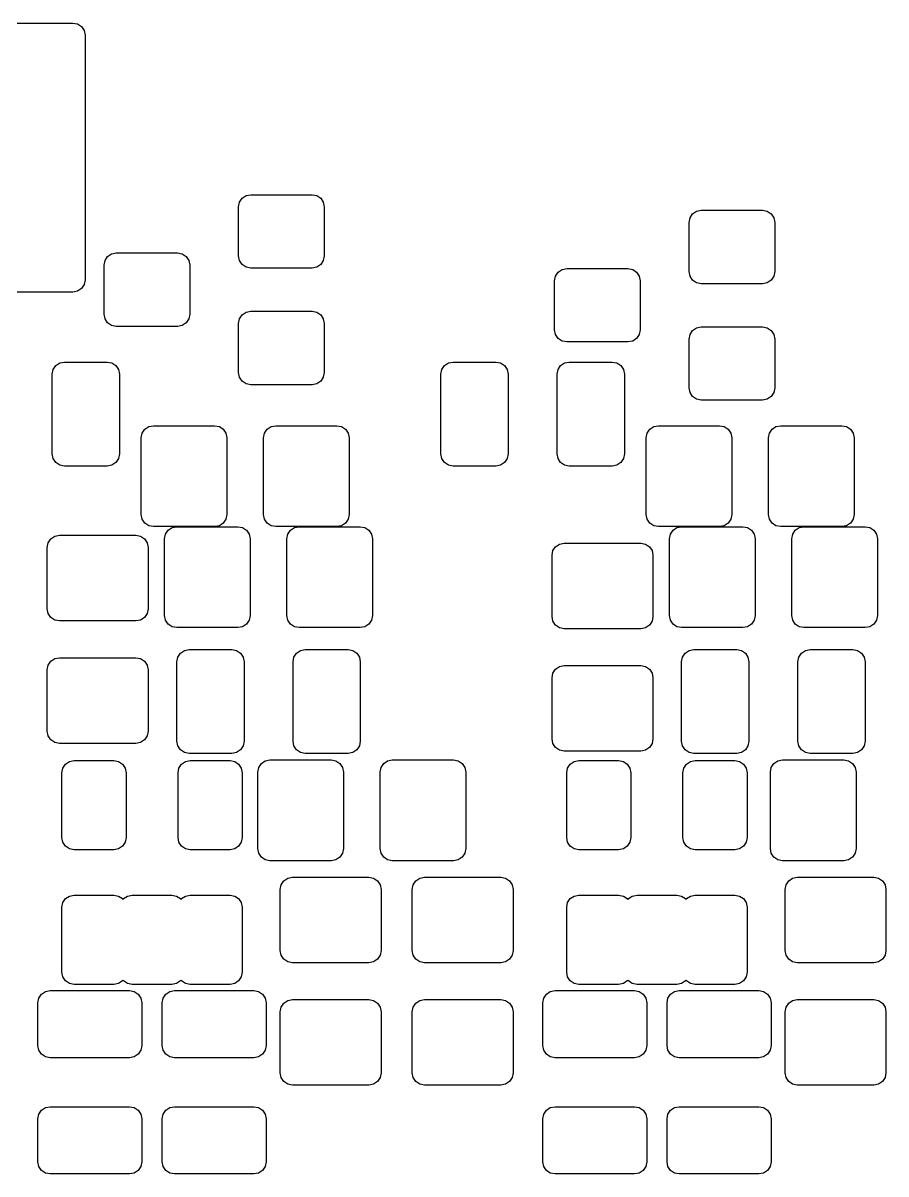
# Model space of a CAD drawing. Extents: x 1.66 to 4.75, y -2.75 to -1.25.
# Drawn here: x 3.527 to 4.082, y -2.684 to -1.943 of the extents above; entities that cross this region are included whole.
import ezdxf

# ---------------------------------------------------------------- set-up
doc = ezdxf.new("R2010")
doc.units = 0
doc.header["$MEASUREMENT"] = 0
doc.layers.add('BLACK', color=7, linetype='CONTINUOUS')

msp = doc.modelspace()

# ---------------------------------------------------------------- linework, layer by layer
at = {"layer": 'BLACK', "linetype": 'CONTINUOUS'}
for p, q in [((3.36102, -1.94339), (3.55787, -1.94339)), ((3.55787, -1.94339), (3.55898, -1.94339)), ((3.55898, -1.94339), (3.56199, -1.94399)), ((3.56199, -1.94399), (3.56454, -1.94569)), ((3.56454, -1.94569), (3.56625, -1.94825)), ((3.56625, -1.94825), (3.56685, -1.95126)), ((3.56685, -1.95126), (3.56685, -2.10874)), ((3.66573, -2.06175), (3.66633, -2.05874)), ((3.66633, -2.05874), (3.66803, -2.05618)), ((3.66803, -2.05618), (3.67059, -2.05448)), ((3.67059, -2.05448), (3.6736, -2.05388)), ((3.6736, -2.05388), (3.713, -2.05388)), ((3.713, -2.05388), (3.71601, -2.05448)), ((3.71601, -2.05448), (3.71857, -2.05618)), ((3.71857, -2.05618), (3.72027, -2.05874)), ((3.72027, -2.05874), (3.72087, -2.06175)), ((3.66573, -2.09325), (3.66573, -2.06175)), ((3.72087, -2.06175), (3.72087, -2.09325)), ((3.95633, -2.06874), (3.95803, -2.06618)), ((3.95803, -2.06618), (3.96059, -2.06448)), ((3.96059, -2.06448), (3.9636, -2.06388)), ((3.9636, -2.06388), (4.003, -2.06388)), ((4.003, -2.06388), (4.00601, -2.06448)), ((4.00601, -2.06448), (4.00857, -2.06618)), ((4.00857, -2.06618), (4.01027, -2.06874)), ((3.95573, -2.07175), (3.95633, -2.06874)), ((3.95573, -2.10325), (3.95573, -2.07175)), ((4.01027, -2.06874), (4.01087, -2.07175)), ((4.01087, -2.07175), (4.01087, -2.10325)), ((3.57973, -2.09624), (3.58143, -2.09368)), ((3.58143, -2.09368), (3.58399, -2.09198)), ((3.58399, -2.09198), (3.587, -2.09138)), ((3.587, -2.09138), (3.6264, -2.09138)), ((3.6264, -2.09138), (3.62941, -2.09198)), ((3.62941, -2.09198), (3.63197, -2.09368)), ((3.63197, -2.09368), (3.63367, -2.09624)), ((3.66633, -2.09626), (3.66573, -2.09325)), ((3.72087, -2.09325), (3.72027, -2.09626)), ((3.57913, -2.09925), (3.57973, -2.09624)), ((3.57913, -2.13075), (3.57913, -2.09925)), ((3.63367, -2.09624), (3.63427, -2.09925)), ((3.63427, -2.09925), (3.63427, -2.13075)), ((3.66803, -2.09882), (3.66633, -2.09626)), ((3.67059, -2.10052), (3.66803, -2.09882)), ((3.6736, -2.10112), (3.67059, -2.10052)), ((3.713, -2.10112), (3.6736, -2.10112)), ((3.71601, -2.10052), (3.713, -2.10112)), ((3.71857, -2.09882), (3.71601, -2.10052)), ((3.72027, -2.09626), (3.71857, -2.09882)), ((3.87143, -2.10368), (3.87399, -2.10198)), ((3.87399, -2.10198), (3.877, -2.10138)), ((3.877, -2.10138), (3.9164, -2.10138)), ((3.9164, -2.10138), (3.91941, -2.10198)), ((3.91941, -2.10198), (3.92197, -2.10368)), ((3.95633, -2.10626), (3.95573, -2.10325)), ((4.01087, -2.10325), (4.01027, -2.10626)), ((3.56685, -2.10874), (3.56625, -2.11175)), ((3.86913, -2.10925), (3.86973, -2.10624)), ((3.86913, -2.14075), (3.86913, -2.10925)), ((3.86973, -2.10624), (3.87143, -2.10368)), ((3.92197, -2.10368), (3.92367, -2.10624)), ((3.92367, -2.10624), (3.92427, -2.10925)), ((3.92427, -2.10925), (3.92427, -2.14075)), ((3.95803, -2.10882), (3.95633, -2.10626)), ((3.96059, -2.11052), (3.95803, -2.10882)), ((3.9636, -2.11112), (3.96059, -2.11052)), ((4.00601, -2.11052), (4.003, -2.11112)), ((4.00857, -2.10882), (4.00601, -2.11052)), ((4.01027, -2.10626), (4.00857, -2.10882)), ((3.55898, -2.11661), (3.36213, -2.11661)), ((3.56199, -2.11601), (3.55898, -2.11661)), ((3.56454, -2.11431), (3.56199, -2.11601)), ((3.56625, -2.11175), (3.56454, -2.11431)), ((4.003, -2.11112), (3.9636, -2.11112)), ((3.57973, -2.13376), (3.57913, -2.13075)), ((3.63427, -2.13075), (3.63367, -2.13376)), ((3.66633, -2.13374), (3.66803, -2.13118)), ((3.66803, -2.13118), (3.67059, -2.12948)), ((3.67059, -2.12948), (3.6736, -2.12888)), ((3.6736, -2.12888), (3.713, -2.12888)), ((3.713, -2.12888), (3.71601, -2.12948)), ((3.71601, -2.12948), (3.71857, -2.13118)), ((3.71857, -2.13118), (3.72027, -2.13374)), ((3.58143, -2.13632), (3.57973, -2.13376)), ((3.58399, -2.13802), (3.58143, -2.13632)), ((3.587, -2.13862), (3.58399, -2.13802)), ((3.6264, -2.13862), (3.587, -2.13862)), ((3.62941, -2.13802), (3.6264, -2.13862)), ((3.63197, -2.13632), (3.62941, -2.13802)), ((3.63367, -2.13376), (3.63197, -2.13632)), ((3.66573, -2.13675), (3.66633, -2.13374)), ((3.66573, -2.16825), (3.66573, -2.13675)), ((3.72027, -2.13374), (3.72087, -2.13675)), ((3.72087, -2.13675), (3.72087, -2.16825)), ((3.95803, -2.14118), (3.96059, -2.13948)), ((3.96059, -2.13948), (3.9636, -2.13888)), ((3.9636, -2.13888), (4.003, -2.13888)), ((4.003, -2.13888), (4.00601, -2.13948)), ((4.00601, -2.13948), (4.00857, -2.14118)), ((3.86973, -2.14376), (3.86913, -2.14075)), ((3.87143, -2.14632), (3.86973, -2.14376)), ((3.87399, -2.14802), (3.87143, -2.14632)), ((3.92197, -2.14632), (3.91941, -2.14802)), ((3.92367, -2.14376), (3.92197, -2.14632)), ((3.92427, -2.14075), (3.92367, -2.14376)), ((3.95573, -2.14675), (3.95633, -2.14374)), ((3.95573, -2.17825), (3.95573, -2.14675)), ((3.95633, -2.14374), (3.95803, -2.14118)), ((4.00857, -2.14118), (4.01027, -2.14374)), ((4.01027, -2.14374), (4.01087, -2.14675)), ((4.01087, -2.14675), (4.01087, -2.17825)), ((3.877, -2.14862), (3.87399, -2.14802)), ((3.9164, -2.14862), (3.877, -2.14862)), ((3.91941, -2.14802), (3.9164, -2.14862)), ((3.54805, -2.16384), (3.55061, -2.16213)), ((3.55061, -2.16213), (3.55362, -2.16154)), ((3.55362, -2.16154), (3.58118, -2.16154)), ((3.58118, -2.16154), (3.58419, -2.16213)), ((3.58419, -2.16213), (3.58675, -2.16384)), ((3.79825, -2.16384), (3.80081, -2.16213)), ((3.80081, -2.16213), (3.80382, -2.16154)), ((3.80382, -2.16154), (3.83138, -2.16154)), ((3.83138, -2.16154), (3.83439, -2.16213)), ((3.83439, -2.16213), (3.83695, -2.16384)), ((3.87305, -2.16384), (3.87561, -2.16213)), ((3.87561, -2.16213), (3.87862, -2.16154)), ((3.87862, -2.16154), (3.90618, -2.16154)), ((3.90618, -2.16154), (3.90919, -2.16213)), ((3.90919, -2.16213), (3.91175, -2.16384)), ((3.54575, -2.16941), (3.54635, -2.1664)), ((3.54575, -2.22059), (3.54575, -2.16941)), ((3.54635, -2.1664), (3.54805, -2.16384)), ((3.58675, -2.16384), (3.58846, -2.1664)), ((3.58846, -2.1664), (3.58906, -2.16941)), ((3.58906, -2.16941), (3.58906, -2.22059)), ((3.66633, -2.17126), (3.66573, -2.16825)), ((3.72087, -2.16825), (3.72027, -2.17126)), ((3.79594, -2.16941), (3.79654, -2.1664)), ((3.79594, -2.22059), (3.79594, -2.16941)), ((3.79654, -2.1664), (3.79825, -2.16384)), ((3.83695, -2.16384), (3.83865, -2.1664)), ((3.83865, -2.1664), (3.83925, -2.16941)), ((3.83925, -2.16941), (3.83925, -2.22059)), ((3.87075, -2.16941), (3.87135, -2.1664)), ((3.87075, -2.22059), (3.87075, -2.16941)), ((3.87135, -2.1664), (3.87305, -2.16384)), ((3.91175, -2.16384), (3.91346, -2.1664)), ((3.91346, -2.1664), (3.91406, -2.16941)), ((3.91406, -2.16941), (3.91406, -2.22059)), ((3.66803, -2.17382), (3.66633, -2.17126)), ((3.67059, -2.17552), (3.66803, -2.17382)), ((3.6736, -2.17612), (3.67059, -2.17552)), ((3.713, -2.17612), (3.6736, -2.17612)), ((3.71601, -2.17552), (3.713, -2.17612)), ((3.71857, -2.17382), (3.71601, -2.17552)), ((3.72027, -2.17126), (3.71857, -2.17382)), ((3.95633, -2.18126), (3.95573, -2.17825)), ((3.95803, -2.18382), (3.95633, -2.18126)), ((3.96059, -2.18552), (3.95803, -2.18382)), ((4.00857, -2.18382), (4.00601, -2.18552)), ((4.01027, -2.18126), (4.00857, -2.18382)), ((4.01087, -2.17825), (4.01027, -2.18126)), ((3.9636, -2.18612), (3.96059, -2.18552)), ((4.003, -2.18612), (3.9636, -2.18612)), ((4.00601, -2.18552), (4.003, -2.18612)), ((3.60367, -2.20738), (3.60538, -2.20483)), ((3.60538, -2.20483), (3.60793, -2.20312)), ((3.60793, -2.20312), (3.61094, -2.20252)), ((3.61094, -2.20252), (3.65031, -2.20252)), ((3.65031, -2.20252), (3.65333, -2.20312)), ((3.65333, -2.20312), (3.65588, -2.20483)), ((3.65588, -2.20483), (3.65759, -2.20738)), ((3.68241, -2.20738), (3.68412, -2.20483)), ((3.68412, -2.20483), (3.68667, -2.20312)), ((3.68667, -2.20312), (3.68969, -2.20252)), ((3.68969, -2.20252), (3.72906, -2.20252)), ((3.72906, -2.20252), (3.73207, -2.20312)), ((3.73207, -2.20312), (3.73462, -2.20483)), ((3.73462, -2.20483), (3.73633, -2.20738)), ((3.92867, -2.20738), (3.93038, -2.20483)), ((3.93038, -2.20483), (3.93293, -2.20312)), ((3.93293, -2.20312), (3.93594, -2.20252)), ((3.93594, -2.20252), (3.97531, -2.20252)), ((3.97531, -2.20252), (3.97833, -2.20312)), ((3.97833, -2.20312), (3.98088, -2.20483)), ((3.98088, -2.20483), (3.98259, -2.20738)), ((4.00741, -2.20738), (4.00912, -2.20483)), ((4.00912, -2.20483), (4.01167, -2.20312)), ((4.01167, -2.20312), (4.01469, -2.20252)), ((4.01469, -2.20252), (4.05406, -2.20252)), ((4.05406, -2.20252), (4.05707, -2.20312)), ((4.05707, -2.20312), (4.05962, -2.20483)), ((4.05962, -2.20483), (4.06133, -2.20738)), ((3.60307, -2.21039), (3.60367, -2.20738)), ((3.60307, -2.25961), (3.60307, -2.21039)), ((3.65759, -2.20738), (3.65819, -2.21039)), ((3.65819, -2.21039), (3.65819, -2.25961)), ((3.68181, -2.21039), (3.68241, -2.20738)), ((3.68181, -2.25961), (3.68181, -2.21039)), ((3.73633, -2.20738), (3.73693, -2.21039)), ((3.73693, -2.21039), (3.73693, -2.25961)), ((3.92807, -2.21039), (3.92867, -2.20738)), ((3.92807, -2.25961), (3.92807, -2.21039)), ((3.98259, -2.20738), (3.98319, -2.21039)), ((3.98319, -2.21039), (3.98319, -2.25961)), ((4.00681, -2.21039), (4.00741, -2.20738)), ((4.00681, -2.25961), (4.00681, -2.21039)), ((4.06133, -2.20738), (4.06193, -2.21039)), ((4.06193, -2.21039), (4.06193, -2.25961)), ((3.54635, -2.2236), (3.54575, -2.22059)), ((3.58906, -2.22059), (3.58846, -2.2236)), ((3.79654, -2.2236), (3.79594, -2.22059)), ((3.83925, -2.22059), (3.83865, -2.2236)), ((3.87135, -2.2236), (3.87075, -2.22059)), ((3.91406, -2.22059), (3.91346, -2.2236)), ((3.54805, -2.22616), (3.54635, -2.2236)), ((3.55061, -2.22787), (3.54805, -2.22616)), ((3.55362, -2.22846), (3.55061, -2.22787)), ((3.58118, -2.22846), (3.55362, -2.22846)), ((3.58419, -2.22787), (3.58118, -2.22846)), ((3.58675, -2.22616), (3.58419, -2.22787)), ((3.58846, -2.2236), (3.58675, -2.22616)), ((3.79825, -2.22616), (3.79654, -2.2236)), ((3.80081, -2.22787), (3.79825, -2.22616)), ((3.80382, -2.22846), (3.80081, -2.22787)), ((3.83138, -2.22846), (3.80382, -2.22846)), ((3.83439, -2.22787), (3.83138, -2.22846)), ((3.83695, -2.22616), (3.83439, -2.22787)), ((3.83865, -2.2236), (3.83695, -2.22616)), ((3.87305, -2.22616), (3.87135, -2.2236)), ((3.87561, -2.22787), (3.87305, -2.22616)), ((3.87862, -2.22846), (3.87561, -2.22787)), ((3.90618, -2.22846), (3.87862, -2.22846)), ((3.90919, -2.22787), (3.90618, -2.22846)), ((3.91175, -2.22616), (3.90919, -2.22787)), ((3.91346, -2.2236), (3.91175, -2.22616)), ((3.60367, -2.26262), (3.60307, -2.25961)), ((3.60538, -2.26517), (3.60367, -2.26262)), ((3.60793, -2.26688), (3.60538, -2.26517)), ((3.65588, -2.26517), (3.65333, -2.26688)), ((3.65759, -2.26262), (3.65588, -2.26517)), ((3.65819, -2.25961), (3.65759, -2.26262)), ((3.68241, -2.26262), (3.68181, -2.25961)), ((3.68412, -2.26517), (3.68241, -2.26262)), ((3.68667, -2.26688), (3.68412, -2.26517)), ((3.73462, -2.26517), (3.73207, -2.26688)), ((3.73633, -2.26262), (3.73462, -2.26517)), ((3.73693, -2.25961), (3.73633, -2.26262)), ((3.92867, -2.26262), (3.92807, -2.25961)), ((3.93038, -2.26517), (3.92867, -2.26262)), ((3.93293, -2.26688), (3.93038, -2.26517)), ((3.98088, -2.26517), (3.97833, -2.26688)), ((3.98259, -2.26262), (3.98088, -2.26517)), ((3.98319, -2.25961), (3.98259, -2.26262)), ((4.00741, -2.26262), (4.00681, -2.25961)), ((4.00912, -2.26517), (4.00741, -2.26262)), ((4.01167, -2.26688), (4.00912, -2.26517)), ((4.05962, -2.26517), (4.05707, -2.26688)), ((4.06133, -2.26262), (4.05962, -2.26517)), ((4.06193, -2.25961), (4.06133, -2.26262)), ((3.54483, -2.27538), (3.54738, -2.27367)), ((3.54738, -2.27367), (3.55039, -2.27307)), ((3.55039, -2.27307), (3.59961, -2.27307)), ((3.59961, -2.27307), (3.60262, -2.27367)), ((3.60262, -2.27367), (3.60517, -2.27538)), ((3.61094, -2.26748), (3.60793, -2.26688)), ((3.65031, -2.26748), (3.61094, -2.26748)), ((3.61807, -2.27539), (3.61867, -2.27238)), ((3.61867, -2.27238), (3.62038, -2.26983)), ((3.62038, -2.26983), (3.62293, -2.26812)), ((3.62293, -2.26812), (3.62594, -2.26752)), ((3.62594, -2.26752), (3.66531, -2.26752)), ((3.65333, -2.26688), (3.65031, -2.26748)), ((3.66531, -2.26752), (3.66833, -2.26812)), ((3.66833, -2.26812), (3.67088, -2.26983)), ((3.67088, -2.26983), (3.67259, -2.27238)), ((3.67259, -2.27238), (3.67319, -2.27539)), ((3.68969, -2.26748), (3.68667, -2.26688)), ((3.72906, -2.26748), (3.68969, -2.26748)), ((3.69681, -2.27539), (3.69741, -2.27238)), ((3.69741, -2.27238), (3.69912, -2.26983)), ((3.69912, -2.26983), (3.70167, -2.26812)), ((3.70167, -2.26812), (3.70469, -2.26752)), ((3.70469, -2.26752), (3.74406, -2.26752)), ((3.73207, -2.26688), (3.72906, -2.26748)), ((3.74406, -2.26752), (3.74707, -2.26812)), ((3.74707, -2.26812), (3.74962, -2.26983)), ((3.74962, -2.26983), (3.75133, -2.27238)), ((3.75133, -2.27238), (3.75193, -2.27539)), ((3.93594, -2.26748), (3.93293, -2.26688)), ((3.97531, -2.26748), (3.93594, -2.26748)), ((3.94307, -2.27539), (3.94367, -2.27238)), ((3.94367, -2.27238), (3.94538, -2.26983)), ((3.94538, -2.26983), (3.94793, -2.26812)), ((3.94793, -2.26812), (3.95094, -2.26752)), ((3.95094, -2.26752), (3.99031, -2.26752)), ((3.97833, -2.26688), (3.97531, -2.26748)), ((3.99031, -2.26752), (3.99333, -2.26812)), ((3.99333, -2.26812), (3.99588, -2.26983)), ((3.99588, -2.26983), (3.99759, -2.27238)), ((3.99759, -2.27238), (3.99819, -2.27539)), ((4.01469, -2.26748), (4.01167, -2.26688)), ((4.05406, -2.26748), (4.01469, -2.26748)), ((4.02181, -2.27539), (4.02241, -2.27238)), ((4.02241, -2.27238), (4.02412, -2.26983)), ((4.02412, -2.26983), (4.02667, -2.26812)), ((4.02667, -2.26812), (4.02969, -2.26752)), ((4.02969, -2.26752), (4.06906, -2.26752)), ((4.05707, -2.26688), (4.05406, -2.26748)), ((4.06906, -2.26752), (4.07207, -2.26812)), ((4.07207, -2.26812), (4.07462, -2.26983)), ((4.07462, -2.26983), (4.07633, -2.27238)), ((4.07633, -2.27238), (4.07693, -2.27539)), ((3.54252, -2.28094), (3.54312, -2.27793)), ((3.54252, -2.32031), (3.54252, -2.28094)), ((3.54312, -2.27793), (3.54483, -2.27538)), ((3.60517, -2.27538), (3.60688, -2.27793)), ((3.60688, -2.27793), (3.60748, -2.28094)), ((3.60748, -2.28094), (3.60748, -2.32031)), ((3.61807, -2.32461), (3.61807, -2.27539)), ((3.67319, -2.27539), (3.67319, -2.32461)), ((3.69681, -2.32461), (3.69681, -2.27539)), ((3.75193, -2.27539), (3.75193, -2.32461)), ((3.86812, -2.28293), (3.86983, -2.28038)), ((3.86983, -2.28038), (3.87238, -2.27867)), ((3.87238, -2.27867), (3.87539, -2.27807)), ((3.87539, -2.27807), (3.92461, -2.27807)), ((3.92461, -2.27807), (3.92762, -2.27867)), ((3.92762, -2.27867), (3.93017, -2.28038)), ((3.93017, -2.28038), (3.93188, -2.28293)), ((3.94307, -2.32461), (3.94307, -2.27539)), ((3.99819, -2.27539), (3.99819, -2.32461)), ((4.02181, -2.32461), (4.02181, -2.27539)), ((4.07693, -2.27539), (4.07693, -2.32461)), ((3.86752, -2.28594), (3.86812, -2.28293)), ((3.86752, -2.32531), (3.86752, -2.28594)), ((3.93188, -2.28293), (3.93248, -2.28594)), ((3.93248, -2.28594), (3.93248, -2.32531)), ((3.54312, -2.32333), (3.54252, -2.32031)), ((3.54483, -2.32588), (3.54312, -2.32333)), ((3.60688, -2.32333), (3.60517, -2.32588)), ((3.60748, -2.32031), (3.60688, -2.32333)), ((3.61867, -2.32762), (3.61807, -2.32461)), ((3.67319, -2.32461), (3.67259, -2.32762)), ((3.69741, -2.32762), (3.69681, -2.32461)), ((3.75193, -2.32461), (3.75133, -2.32762)), ((3.86812, -2.32833), (3.86752, -2.32531)), ((3.93248, -2.32531), (3.93188, -2.32833)), ((3.94367, -2.32762), (3.94307, -2.32461)), ((3.99819, -2.32461), (3.99759, -2.32762)), ((4.02241, -2.32762), (4.02181, -2.32461)), ((4.07693, -2.32461), (4.07633, -2.32762)), ((3.54738, -2.32759), (3.54483, -2.32588)), ((3.55039, -2.32819), (3.54738, -2.32759)), ((3.59961, -2.32819), (3.55039, -2.32819)), ((3.60262, -2.32759), (3.59961, -2.32819)), ((3.60517, -2.32588), (3.60262, -2.32759)), ((3.62038, -2.33017), (3.61867, -2.32762)), ((3.62293, -2.33188), (3.62038, -2.33017)), ((3.62594, -2.33248), (3.62293, -2.33188)), ((3.66531, -2.33248), (3.62594, -2.33248)), ((3.66833, -2.33188), (3.66531, -2.33248)), ((3.67088, -2.33017), (3.66833, -2.33188)), ((3.67259, -2.32762), (3.67088, -2.33017)), ((3.69912, -2.33017), (3.69741, -2.32762)), ((3.70167, -2.33188), (3.69912, -2.33017)), ((3.70469, -2.33248), (3.70167, -2.33188)), ((3.74406, -2.33248), (3.70469, -2.33248)), ((3.74707, -2.33188), (3.74406, -2.33248)), ((3.74962, -2.33017), (3.74707, -2.33188)), ((3.75133, -2.32762), (3.74962, -2.33017)), ((3.86983, -2.33088), (3.86812, -2.32833)), ((3.87238, -2.33259), (3.86983, -2.33088)), ((3.87539, -2.33319), (3.87238, -2.33259)), ((3.92762, -2.33259), (3.92461, -2.33319)), ((3.93017, -2.33088), (3.92762, -2.33259)), ((3.93188, -2.32833), (3.93017, -2.33088)), ((3.94538, -2.33017), (3.94367, -2.32762)), ((3.94793, -2.33188), (3.94538, -2.33017)), ((3.95094, -2.33248), (3.94793, -2.33188)), ((3.99031, -2.33248), (3.95094, -2.33248)), ((3.99333, -2.33188), (3.99031, -2.33248)), ((3.99588, -2.33017), (3.99333, -2.33188)), ((3.99759, -2.32762), (3.99588, -2.33017)), ((4.02412, -2.33017), (4.02241, -2.32762)), ((4.02667, -2.33188), (4.02412, -2.33017)), ((4.02969, -2.33248), (4.02667, -2.33188)), ((4.06906, -2.33248), (4.02969, -2.33248)), ((4.07207, -2.33188), (4.06906, -2.33248)), ((4.07462, -2.33017), (4.07207, -2.33188)), ((4.07633, -2.32762), (4.07462, -2.33017)), ((3.92461, -2.33319), (3.87539, -2.33319)), ((3.62825, -2.34884), (3.63081, -2.34713)), ((3.63081, -2.34713), (3.63382, -2.34654)), ((3.63382, -2.34654), (3.66138, -2.34654)), ((3.66138, -2.34654), (3.66439, -2.34713)), ((3.66439, -2.34713), (3.66695, -2.34884)), ((3.70305, -2.34884), (3.70561, -2.34713)), ((3.70561, -2.34713), (3.70862, -2.34654)), ((3.70862, -2.34654), (3.73618, -2.34654)), ((3.73618, -2.34654), (3.73919, -2.34713)), ((3.73919, -2.34713), (3.74175, -2.34884)), ((3.95325, -2.34884), (3.95581, -2.34713)), ((3.95581, -2.34713), (3.95882, -2.34654)), ((3.95882, -2.34654), (3.98638, -2.34654)), ((3.98638, -2.34654), (3.98939, -2.34713)), ((3.98939, -2.34713), (3.99195, -2.34884)), ((4.02805, -2.34884), (4.03061, -2.34713)), ((4.03061, -2.34713), (4.03362, -2.34654)), ((4.03362, -2.34654), (4.06118, -2.34654)), ((4.06118, -2.34654), (4.06419, -2.34713)), ((4.06419, -2.34713), (4.06675, -2.34884)), ((3.54312, -2.35667), (3.54483, -2.35412)), ((3.54483, -2.35412), (3.54738, -2.35241)), ((3.54738, -2.35241), (3.55039, -2.35181)), ((3.55039, -2.35181), (3.59961, -2.35181)), ((3.59961, -2.35181), (3.60262, -2.35241)), ((3.60262, -2.35241), (3.60517, -2.35412)), ((3.60517, -2.35412), (3.60688, -2.35667)), ((3.62594, -2.35441), (3.62654, -2.3514)), ((3.62594, -2.40559), (3.62594, -2.35441)), ((3.62654, -2.3514), (3.62825, -2.34884)), ((3.66695, -2.34884), (3.66865, -2.3514)), ((3.66865, -2.3514), (3.66925, -2.35441)), ((3.66925, -2.35441), (3.66925, -2.40559)), ((3.70075, -2.35441), (3.70135, -2.3514)), ((3.70075, -2.40559), (3.70075, -2.35441)), ((3.70135, -2.3514), (3.70305, -2.34884)), ((3.74175, -2.34884), (3.74346, -2.3514)), ((3.74346, -2.3514), (3.74406, -2.35441)), ((3.74406, -2.35441), (3.74406, -2.40559)), ((3.95094, -2.35441), (3.95154, -2.3514)), ((3.95094, -2.40559), (3.95094, -2.35441)), ((3.95154, -2.3514), (3.95325, -2.34884)), ((3.99195, -2.34884), (3.99365, -2.3514)), ((3.99365, -2.3514), (3.99425, -2.35441)), ((3.99425, -2.35441), (3.99425, -2.40559)), ((4.02575, -2.35441), (4.02635, -2.3514)), ((4.02575, -2.40559), (4.02575, -2.35441)), ((4.02635, -2.3514), (4.02805, -2.34884)), ((4.06675, -2.34884), (4.06846, -2.3514)), ((4.06846, -2.3514), (4.06906, -2.35441)), ((4.06906, -2.35441), (4.06906, -2.40559)), ((3.54252, -2.35969), (3.54312, -2.35667)), ((3.54252, -2.39906), (3.54252, -2.35969)), ((3.60688, -2.35667), (3.60748, -2.35969)), ((3.60748, -2.35969), (3.60748, -2.39906)), ((3.86752, -2.36469), (3.86812, -2.36167)), ((3.86812, -2.36167), (3.86983, -2.35912)), ((3.86983, -2.35912), (3.87238, -2.35741)), ((3.87238, -2.35741), (3.87539, -2.35681)), ((3.87539, -2.35681), (3.92461, -2.35681)), ((3.92461, -2.35681), (3.92762, -2.35741)), ((3.92762, -2.35741), (3.93017, -2.35912)), ((3.93017, -2.35912), (3.93188, -2.36167)), ((3.93188, -2.36167), (3.93248, -2.36469)), ((3.86752, -2.40406), (3.86752, -2.36469)), ((3.93248, -2.36469), (3.93248, -2.40406)), ((3.54312, -2.40207), (3.54252, -2.39906)), ((3.60748, -2.39906), (3.60688, -2.40207)), ((3.54483, -2.40462), (3.54312, -2.40207)), ((3.54738, -2.40633), (3.54483, -2.40462)), ((3.55039, -2.40693), (3.54738, -2.40633)), ((3.59961, -2.40693), (3.55039, -2.40693)), ((3.60262, -2.40633), (3.59961, -2.40693)), ((3.60517, -2.40462), (3.60262, -2.40633)), ((3.60688, -2.40207), (3.60517, -2.40462)), ((3.62654, -2.4086), (3.62594, -2.40559)), ((3.66925, -2.40559), (3.66865, -2.4086)), ((3.70135, -2.4086), (3.70075, -2.40559)), ((3.74406, -2.40559), (3.74346, -2.4086)), ((3.86812, -2.40707), (3.86752, -2.40406)), ((3.86983, -2.40962), (3.86812, -2.40707)), ((3.93188, -2.40707), (3.93017, -2.40962)), ((3.93248, -2.40406), (3.93188, -2.40707)), ((3.95154, -2.4086), (3.95094, -2.40559)), ((3.99425, -2.40559), (3.99365, -2.4086)), ((4.02635, -2.4086), (4.02575, -2.40559)), ((4.06906, -2.40559), (4.06846, -2.4086)), ((3.62825, -2.41116), (3.62654, -2.4086)), ((3.63081, -2.41287), (3.62825, -2.41116)), ((3.63382, -2.41346), (3.63081, -2.41287)), ((3.66138, -2.41346), (3.63382, -2.41346)), ((3.66439, -2.41287), (3.66138, -2.41346)), ((3.66695, -2.41116), (3.66439, -2.41287)), ((3.66865, -2.4086), (3.66695, -2.41116)), ((3.70305, -2.41116), (3.70135, -2.4086)), ((3.70561, -2.41287), (3.70305, -2.41116)), ((3.70862, -2.41346), (3.70561, -2.41287)), ((3.73618, -2.41346), (3.70862, -2.41346)), ((3.73919, -2.41287), (3.73618, -2.41346)), ((3.74175, -2.41116), (3.73919, -2.41287)), ((3.74346, -2.4086), (3.74175, -2.41116)), ((3.87238, -2.41133), (3.86983, -2.40962)), ((3.87539, -2.41193), (3.87238, -2.41133)), ((3.92461, -2.41193), (3.87539, -2.41193)), ((3.92762, -2.41133), (3.92461, -2.41193)), ((3.93017, -2.40962), (3.92762, -2.41133)), ((3.95325, -2.41116), (3.95154, -2.4086)), ((3.95581, -2.41287), (3.95325, -2.41116)), ((3.95882, -2.41346), (3.95581, -2.41287)), ((3.98638, -2.41346), (3.95882, -2.41346)), ((3.98939, -2.41287), (3.98638, -2.41346)), ((3.99195, -2.41116), (3.98939, -2.41287)), ((3.99365, -2.4086), (3.99195, -2.41116)), ((4.02805, -2.41116), (4.02635, -2.4086)), ((4.03061, -2.41287), (4.02805, -2.41116)), ((4.03362, -2.41346), (4.03061, -2.41287)), ((4.06118, -2.41346), (4.03362, -2.41346)), ((4.06419, -2.41287), (4.06118, -2.41346)), ((4.06675, -2.41116), (4.06419, -2.41287)), ((4.06846, -2.4086), (4.06675, -2.41116)), ((3.55253, -2.42281), (3.55424, -2.42026)), ((3.55424, -2.42026), (3.55679, -2.41855)), ((3.55679, -2.41855), (3.5598, -2.41795)), ((3.5598, -2.41795), (3.58539, -2.41795)), ((3.58539, -2.41795), (3.58841, -2.41855)), ((3.58841, -2.41855), (3.59096, -2.42026)), ((3.59096, -2.42026), (3.59267, -2.42281)), ((3.62733, -2.42281), (3.62904, -2.42026)), ((3.62904, -2.42026), (3.63159, -2.41855)), ((3.63159, -2.41855), (3.63461, -2.41795)), ((3.63461, -2.41795), (3.6602, -2.41795)), ((3.6602, -2.41795), (3.66321, -2.41855)), ((3.66321, -2.41855), (3.66576, -2.42026)), ((3.66576, -2.42026), (3.66747, -2.42281)), ((3.67867, -2.42238), (3.68038, -2.41983)), ((3.68038, -2.41983), (3.68293, -2.41812)), ((3.68293, -2.41812), (3.68594, -2.41752)), ((3.68594, -2.41752), (3.72531, -2.41752)), ((3.72531, -2.41752), (3.72833, -2.41812)), ((3.72833, -2.41812), (3.73088, -2.41983)), ((3.73088, -2.41983), (3.73259, -2.42238)), ((3.75741, -2.42238), (3.75912, -2.41983)), ((3.75912, -2.41983), (3.76167, -2.41812)), ((3.76167, -2.41812), (3.76469, -2.41752)), ((3.76469, -2.41752), (3.80406, -2.41752)), ((3.80406, -2.41752), (3.80707, -2.41812)), ((3.80707, -2.41812), (3.80962, -2.41983)), ((3.80962, -2.41983), (3.81133, -2.42238)), ((3.87753, -2.42281), (3.87924, -2.42026)), ((3.87924, -2.42026), (3.88179, -2.41855)), ((3.88179, -2.41855), (3.8848, -2.41795)), ((3.8848, -2.41795), (3.91039, -2.41795)), ((3.91039, -2.41795), (3.91341, -2.41855)), ((3.91341, -2.41855), (3.91596, -2.42026)), ((3.91596, -2.42026), (3.91767, -2.42281)), ((3.95233, -2.42281), (3.95404, -2.42026)), ((3.95404, -2.42026), (3.95659, -2.41855)), ((3.95659, -2.41855), (3.95961, -2.41795)), ((3.95961, -2.41795), (3.9852, -2.41795)), ((3.9852, -2.41795), (3.98821, -2.41855)), ((3.98821, -2.41855), (3.99076, -2.42026)), ((3.99076, -2.42026), (3.99247, -2.42281)), ((4.00867, -2.42238), (4.01038, -2.41983)), ((4.01038, -2.41983), (4.01293, -2.41812)), ((4.01293, -2.41812), (4.01594, -2.41752)), ((4.01594, -2.41752), (4.05531, -2.41752)), ((4.05531, -2.41752), (4.05833, -2.41812)), ((4.05833, -2.41812), (4.06088, -2.41983)), ((4.06088, -2.41983), (4.06259, -2.42238)), ((3.55193, -2.42583), (3.55253, -2.42281)), ((3.55193, -2.46756), (3.55193, -2.42583)), ((3.59267, -2.42281), (3.59327, -2.42583)), ((3.59327, -2.42583), (3.59327, -2.46756)), ((3.62673, -2.42583), (3.62733, -2.42281)), ((3.62673, -2.46756), (3.62673, -2.42583)), ((3.66747, -2.42281), (3.66807, -2.42583)), ((3.66807, -2.42583), (3.66807, -2.46756)), ((3.67807, -2.42539), (3.67867, -2.42238)), ((3.67807, -2.47461), (3.67807, -2.42539)), ((3.73259, -2.42238), (3.73319, -2.42539)), ((3.73319, -2.42539), (3.73319, -2.47461)), ((3.75681, -2.42539), (3.75741, -2.42238)), ((3.75681, -2.47461), (3.75681, -2.42539)), ((3.81133, -2.42238), (3.81193, -2.42539)), ((3.81193, -2.42539), (3.81193, -2.47461)), ((3.87693, -2.42583), (3.87753, -2.42281)), ((3.87693, -2.46756), (3.87693, -2.42583)), ((3.91767, -2.42281), (3.91827, -2.42583)), ((3.91827, -2.42583), (3.91827, -2.46756)), ((3.95173, -2.42583), (3.95233, -2.42281)), ((3.95173, -2.46756), (3.95173, -2.42583)), ((3.99247, -2.42281), (3.99307, -2.42583)), ((3.99307, -2.42583), (3.99307, -2.46756)), ((4.00807, -2.42539), (4.00867, -2.42238)), ((4.00807, -2.47461), (4.00807, -2.42539)), ((4.06259, -2.42238), (4.06319, -2.42539)), ((4.06319, -2.42539), (4.06319, -2.47461)), ((3.55253, -2.47057), (3.55193, -2.46756)), ((3.55424, -2.47313), (3.55253, -2.47057)), ((3.55679, -2.47483), (3.55424, -2.47313)), ((3.59096, -2.47313), (3.58841, -2.47483)), ((3.59267, -2.47057), (3.59096, -2.47313)), ((3.59327, -2.46756), (3.59267, -2.47057)), ((3.62733, -2.47057), (3.62673, -2.46756)), ((3.62904, -2.47313), (3.62733, -2.47057)), ((3.63159, -2.47483), (3.62904, -2.47313)), ((3.66576, -2.47313), (3.66321, -2.47483)), ((3.66747, -2.47057), (3.66576, -2.47313)), ((3.66807, -2.46756), (3.66747, -2.47057)), ((3.87753, -2.47057), (3.87693, -2.46756)), ((3.87924, -2.47313), (3.87753, -2.47057)), ((3.88179, -2.47483), (3.87924, -2.47313)), ((3.91596, -2.47313), (3.91341, -2.47483)), ((3.91767, -2.47057), (3.91596, -2.47313)), ((3.91827, -2.46756), (3.91767, -2.47057)), ((3.95233, -2.47057), (3.95173, -2.46756)), ((3.95404, -2.47313), (3.95233, -2.47057)), ((3.95659, -2.47483), (3.95404, -2.47313)), ((3.99076, -2.47313), (3.98821, -2.47483)), ((3.99247, -2.47057), (3.99076, -2.47313)), ((3.99307, -2.46756), (3.99247, -2.47057)), ((3.5598, -2.47543), (3.55679, -2.47483)), ((3.58539, -2.47543), (3.5598, -2.47543)), ((3.58841, -2.47483), (3.58539, -2.47543)), ((3.63461, -2.47543), (3.63159, -2.47483)), ((3.6602, -2.47543), (3.63461, -2.47543)), ((3.66321, -2.47483), (3.6602, -2.47543)), ((3.67867, -2.47762), (3.67807, -2.47461)), ((3.68038, -2.48017), (3.67867, -2.47762)), ((3.68293, -2.48188), (3.68038, -2.48017)), ((3.73088, -2.48017), (3.72833, -2.48188)), ((3.73259, -2.47762), (3.73088, -2.48017)), ((3.73319, -2.47461), (3.73259, -2.47762)), ((3.75741, -2.47762), (3.75681, -2.47461)), ((3.75912, -2.48017), (3.75741, -2.47762)), ((3.76167, -2.48188), (3.75912, -2.48017)), ((3.80962, -2.48017), (3.80707, -2.48188)), ((3.81133, -2.47762), (3.80962, -2.48017)), ((3.81193, -2.47461), (3.81133, -2.47762)), ((3.8848, -2.47543), (3.88179, -2.47483)), ((3.91039, -2.47543), (3.8848, -2.47543)), ((3.91341, -2.47483), (3.91039, -2.47543)), ((3.95961, -2.47543), (3.95659, -2.47483)), ((3.9852, -2.47543), (3.95961, -2.47543)), ((3.98821, -2.47483), (3.9852, -2.47543)), ((4.00867, -2.47762), (4.00807, -2.47461)), ((4.01038, -2.48017), (4.00867, -2.47762)), ((4.01293, -2.48188), (4.01038, -2.48017)), ((4.06088, -2.48017), (4.05833, -2.48188)), ((4.06259, -2.47762), (4.06088, -2.48017)), ((4.06319, -2.47461), (4.06259, -2.47762)), ((3.68594, -2.48248), (3.68293, -2.48188)), ((3.72531, -2.48248), (3.68594, -2.48248)), ((3.72833, -2.48188), (3.72531, -2.48248)), ((3.76469, -2.48248), (3.76167, -2.48188)), ((3.80406, -2.48248), (3.76469, -2.48248)), ((3.80707, -2.48188), (3.80406, -2.48248)), ((4.01594, -2.48248), (4.01293, -2.48188)), ((4.05531, -2.48248), (4.01594, -2.48248)), ((4.05833, -2.48188), (4.05531, -2.48248)), ((3.69312, -2.49793), (3.69483, -2.49538)), ((3.69483, -2.49538), (3.69738, -2.49367)), ((3.69738, -2.49367), (3.70039, -2.49307)), ((3.70039, -2.49307), (3.74961, -2.49307)), ((3.74961, -2.49307), (3.75262, -2.49367)), ((3.75262, -2.49367), (3.75517, -2.49538)), ((3.75517, -2.49538), (3.75688, -2.49793)), ((3.77812, -2.49793), (3.77983, -2.49538)), ((3.77983, -2.49538), (3.78238, -2.49367)), ((3.78238, -2.49367), (3.78539, -2.49307)), ((3.78539, -2.49307), (3.83461, -2.49307)), ((3.83461, -2.49307), (3.83762, -2.49367)), ((3.83762, -2.49367), (3.84017, -2.49538)), ((3.84017, -2.49538), (3.84188, -2.49793)), ((4.01812, -2.49793), (4.01983, -2.49538)), ((4.01983, -2.49538), (4.02238, -2.49367)), ((4.02238, -2.49367), (4.02539, -2.49307)), ((4.02539, -2.49307), (4.07461, -2.49307)), ((4.07461, -2.49307), (4.07762, -2.49367)), ((4.07762, -2.49367), (4.08017, -2.49538)), ((4.08017, -2.49538), (4.08188, -2.49793)), ((3.69252, -2.50094), (3.69312, -2.49793)), ((3.69252, -2.54031), (3.69252, -2.50094)), ((3.75688, -2.49793), (3.75748, -2.50094)), ((3.75748, -2.50094), (3.75748, -2.54031)), ((3.77752, -2.50094), (3.77812, -2.49793)), ((3.77752, -2.54031), (3.77752, -2.50094)), ((3.84188, -2.49793), (3.84248, -2.50094)), ((3.84248, -2.50094), (3.84248, -2.54031)), ((4.01752, -2.50094), (4.01812, -2.49793)), ((4.01752, -2.54031), (4.01752, -2.50094)), ((4.08188, -2.49793), (4.08248, -2.50094)), ((4.08248, -2.50094), (4.08248, -2.54031)), ((3.55193, -2.51244), (3.55253, -2.50943)), ((3.55253, -2.50943), (3.55424, -2.50687)), ((3.55424, -2.50687), (3.55679, -2.50517)), ((3.55679, -2.50517), (3.5598, -2.50457)), ((3.5598, -2.50457), (3.58539, -2.50457)), ((3.58539, -2.50457), (3.58841, -2.50517)), ((3.58841, -2.50517), (3.59096, -2.50687)), ((3.59096, -2.50687), (3.5913, -2.50738)), ((3.5913, -2.50738), (3.59164, -2.50687)), ((3.59164, -2.50687), (3.59419, -2.50517)), ((3.59419, -2.50517), (3.5972, -2.50457)), ((3.5972, -2.50457), (3.6228, -2.50457)), ((3.6228, -2.50457), (3.62581, -2.50517)), ((3.62581, -2.50517), (3.62836, -2.50687)), ((3.62836, -2.50687), (3.6287, -2.50738)), ((3.6287, -2.50738), (3.62904, -2.50687)), ((3.62904, -2.50687), (3.63159, -2.50517)), ((3.63159, -2.50517), (3.63461, -2.50457)), ((3.63461, -2.50457), (3.6602, -2.50457)), ((3.6602, -2.50457), (3.66321, -2.50517)), ((3.66321, -2.50517), (3.66576, -2.50687)), ((3.66576, -2.50687), (3.66747, -2.50943)), ((3.66747, -2.50943), (3.66807, -2.51244)), ((3.87693, -2.51244), (3.87753, -2.50943)), ((3.87753, -2.50943), (3.87924, -2.50687)), ((3.87924, -2.50687), (3.88179, -2.50517)), ((3.88179, -2.50517), (3.8848, -2.50457)), ((3.8848, -2.50457), (3.91039, -2.50457)), ((3.91039, -2.50457), (3.91341, -2.50517)), ((3.91341, -2.50517), (3.91596, -2.50687)), ((3.91596, -2.50687), (3.9163, -2.50738)), ((3.9163, -2.50738), (3.91664, -2.50687)), ((3.91664, -2.50687), (3.91919, -2.50517)), ((3.91919, -2.50517), (3.9222, -2.50457)), ((3.9222, -2.50457), (3.9478, -2.50457)), ((3.9478, -2.50457), (3.95081, -2.50517)), ((3.95081, -2.50517), (3.95336, -2.50687)), ((3.95336, -2.50687), (3.9537, -2.50738)), ((3.9537, -2.50738), (3.95404, -2.50687)), ((3.95404, -2.50687), (3.95659, -2.50517)), ((3.95659, -2.50517), (3.95961, -2.50457)), ((3.95961, -2.50457), (3.9852, -2.50457)), ((3.9852, -2.50457), (3.98821, -2.50517)), ((3.98821, -2.50517), (3.99076, -2.50687)), ((3.99076, -2.50687), (3.99247, -2.50943)), ((3.99247, -2.50943), (3.99307, -2.51244)), ((3.55193, -2.55417), (3.55193, -2.51244)), ((3.66807, -2.51244), (3.66807, -2.55417)), ((3.87693, -2.55417), (3.87693, -2.51244)), ((3.99307, -2.51244), (3.99307, -2.55417)), ((3.69312, -2.54333), (3.69252, -2.54031)), ((3.75748, -2.54031), (3.75688, -2.54333)), ((3.77812, -2.54333), (3.77752, -2.54031)), ((3.84248, -2.54031), (3.84188, -2.54333)), ((4.01812, -2.54333), (4.01752, -2.54031)), ((4.08248, -2.54031), (4.08188, -2.54333)), ((3.69483, -2.54588), (3.69312, -2.54333)), ((3.69738, -2.54759), (3.69483, -2.54588)), ((3.70039, -2.54819), (3.69738, -2.54759)), ((3.75262, -2.54759), (3.74961, -2.54819)), ((3.75517, -2.54588), (3.75262, -2.54759)), ((3.75688, -2.54333), (3.75517, -2.54588)), ((3.77983, -2.54588), (3.77812, -2.54333)), ((3.78238, -2.54759), (3.77983, -2.54588)), ((3.78539, -2.54819), (3.78238, -2.54759)), ((3.83762, -2.54759), (3.83461, -2.54819)), ((3.84017, -2.54588), (3.83762, -2.54759)), ((3.84188, -2.54333), (3.84017, -2.54588)), ((4.01983, -2.54588), (4.01812, -2.54333)), ((4.02238, -2.54759), (4.01983, -2.54588)), ((4.02539, -2.54819), (4.02238, -2.54759)), ((4.07762, -2.54759), (4.07461, -2.54819)), ((4.08017, -2.54588), (4.07762, -2.54759)), ((4.08188, -2.54333), (4.08017, -2.54588)), ((3.55253, -2.55719), (3.55193, -2.55417)), ((3.66807, -2.55417), (3.66747, -2.55719)), ((3.74961, -2.54819), (3.70039, -2.54819)), ((3.83461, -2.54819), (3.78539, -2.54819)), ((3.87753, -2.55719), (3.87693, -2.55417)), ((3.99307, -2.55417), (3.99247, -2.55719)), ((4.07461, -2.54819), (4.02539, -2.54819)), ((3.55424, -2.55974), (3.55253, -2.55719)), ((3.55679, -2.56145), (3.55424, -2.55974)), ((3.5598, -2.56205), (3.55679, -2.56145)), ((3.58539, -2.56205), (3.5598, -2.56205)), ((3.58841, -2.56145), (3.58539, -2.56205)), ((3.59096, -2.55974), (3.58841, -2.56145)), ((3.5913, -2.55924), (3.59096, -2.55974)), ((3.59164, -2.55974), (3.5913, -2.55924)), ((3.59419, -2.56145), (3.59164, -2.55974)), ((3.5972, -2.56205), (3.59419, -2.56145)), ((3.6228, -2.56205), (3.5972, -2.56205)), ((3.62581, -2.56145), (3.6228, -2.56205)), ((3.62836, -2.55974), (3.62581, -2.56145)), ((3.6287, -2.55924), (3.62836, -2.55974)), ((3.62904, -2.55974), (3.6287, -2.55924)), ((3.63159, -2.56145), (3.62904, -2.55974)), ((3.63461, -2.56205), (3.63159, -2.56145)), ((3.6602, -2.56205), (3.63461, -2.56205)), ((3.66321, -2.56145), (3.6602, -2.56205)), ((3.66576, -2.55974), (3.66321, -2.56145)), ((3.66747, -2.55719), (3.66576, -2.55974)), ((3.87924, -2.55974), (3.87753, -2.55719)), ((3.88179, -2.56145), (3.87924, -2.55974)), ((3.8848, -2.56205), (3.88179, -2.56145)), ((3.91039, -2.56205), (3.8848, -2.56205)), ((3.91341, -2.56145), (3.91039, -2.56205)), ((3.91596, -2.55974), (3.91341, -2.56145)), ((3.9163, -2.55924), (3.91596, -2.55974)), ((3.91664, -2.55974), (3.9163, -2.55924)), ((3.91919, -2.56145), (3.91664, -2.55974)), ((3.9222, -2.56205), (3.91919, -2.56145)), ((3.9478, -2.56205), (3.9222, -2.56205)), ((3.95081, -2.56145), (3.9478, -2.56205)), ((3.95336, -2.55974), (3.95081, -2.56145)), ((3.9537, -2.55924), (3.95336, -2.55974)), ((3.95404, -2.55974), (3.9537, -2.55924)), ((3.95659, -2.56145), (3.95404, -2.55974)), ((3.95961, -2.56205), (3.95659, -2.56145)), ((3.9852, -2.56205), (3.95961, -2.56205)), ((3.98821, -2.56145), (3.9852, -2.56205)), ((3.99076, -2.55974), (3.98821, -2.56145)), ((3.99247, -2.55719), (3.99076, -2.55974)), ((3.53713, -2.57081), (3.53884, -2.56825)), ((3.53884, -2.56825), (3.5414, -2.56654)), ((3.5414, -2.56654), (3.54441, -2.56594)), ((3.54441, -2.56594), (3.59559, -2.56594)), ((3.59559, -2.56594), (3.5986, -2.56654)), ((3.5986, -2.56654), (3.60116, -2.56825)), ((3.60116, -2.56825), (3.60287, -2.57081)), ((3.61713, -2.57081), (3.61884, -2.56825)), ((3.61884, -2.56825), (3.6214, -2.56654)), ((3.6214, -2.56654), (3.62441, -2.56594)), ((3.62441, -2.56594), (3.67559, -2.56594)), ((3.67559, -2.56594), (3.6786, -2.56654)), ((3.6786, -2.56654), (3.68116, -2.56825)), ((3.68116, -2.56825), (3.68287, -2.57081)), ((3.86213, -2.57081), (3.86384, -2.56825)), ((3.86384, -2.56825), (3.8664, -2.56654)), ((3.8664, -2.56654), (3.86941, -2.56594)), ((3.86941, -2.56594), (3.92059, -2.56594)), ((3.92059, -2.56594), (3.9236, -2.56654)), ((3.9236, -2.56654), (3.92616, -2.56825)), ((3.92616, -2.56825), (3.92787, -2.57081)), ((3.94213, -2.57081), (3.94384, -2.56825)), ((3.94384, -2.56825), (3.9464, -2.56654)), ((3.9464, -2.56654), (3.94941, -2.56594)), ((3.94941, -2.56594), (4.00059, -2.56594)), ((4.00059, -2.56594), (4.0036, -2.56654)), ((4.0036, -2.56654), (4.00616, -2.56825)), ((4.00616, -2.56825), (4.00787, -2.57081)), ((3.53654, -2.57382), (3.53713, -2.57081)), ((3.53654, -2.60138), (3.53654, -2.57382)), ((3.60287, -2.57081), (3.60346, -2.57382)), ((3.60346, -2.57382), (3.60346, -2.60138)), ((3.61654, -2.57382), (3.61713, -2.57081)), ((3.61654, -2.60138), (3.61654, -2.57382)), ((3.68287, -2.57081), (3.68346, -2.57382)), ((3.68346, -2.57382), (3.68346, -2.60138)), ((3.69252, -2.57969), (3.69312, -2.57667)), ((3.69312, -2.57667), (3.69483, -2.57412)), ((3.69483, -2.57412), (3.69738, -2.57241)), ((3.69738, -2.57241), (3.70039, -2.57181)), ((3.70039, -2.57181), (3.74961, -2.57181)), ((3.74961, -2.57181), (3.75262, -2.57241)), ((3.75262, -2.57241), (3.75517, -2.57412)), ((3.75517, -2.57412), (3.75688, -2.57667)), ((3.75688, -2.57667), (3.75748, -2.57969)), ((3.77752, -2.57969), (3.77812, -2.57667)), ((3.77812, -2.57667), (3.77983, -2.57412)), ((3.77983, -2.57412), (3.78238, -2.57241)), ((3.78238, -2.57241), (3.78539, -2.57181)), ((3.78539, -2.57181), (3.83461, -2.57181)), ((3.83461, -2.57181), (3.83762, -2.57241)), ((3.83762, -2.57241), (3.84017, -2.57412)), ((3.84017, -2.57412), (3.84188, -2.57667)), ((3.84188, -2.57667), (3.84248, -2.57969)), ((3.86154, -2.57382), (3.86213, -2.57081)), ((3.86154, -2.60138), (3.86154, -2.57382)), ((3.92787, -2.57081), (3.92846, -2.57382)), ((3.92846, -2.57382), (3.92846, -2.60138)), ((3.94154, -2.57382), (3.94213, -2.57081)), ((3.94154, -2.60138), (3.94154, -2.57382)), ((4.00787, -2.57081), (4.00846, -2.57382)), ((4.00846, -2.57382), (4.00846, -2.60138)), ((4.01752, -2.57969), (4.01812, -2.57667)), ((4.01812, -2.57667), (4.01983, -2.57412)), ((4.01983, -2.57412), (4.02238, -2.57241)), ((4.02238, -2.57241), (4.02539, -2.57181)), ((4.02539, -2.57181), (4.07461, -2.57181)), ((4.07461, -2.57181), (4.07762, -2.57241)), ((4.07762, -2.57241), (4.08017, -2.57412)), ((4.08017, -2.57412), (4.08188, -2.57667)), ((4.08188, -2.57667), (4.08248, -2.57969)), ((3.69252, -2.61906), (3.69252, -2.57969)), ((3.75748, -2.57969), (3.75748, -2.61906)), ((3.77752, -2.61906), (3.77752, -2.57969)), ((3.84248, -2.57969), (3.84248, -2.61906)), ((4.01752, -2.61906), (4.01752, -2.57969)), ((4.08248, -2.57969), (4.08248, -2.61906)), ((3.53713, -2.60439), (3.53654, -2.60138)), ((3.53884, -2.60695), (3.53713, -2.60439)), ((3.5414, -2.60865), (3.53884, -2.60695)), ((3.60116, -2.60695), (3.5986, -2.60865)), ((3.60287, -2.60439), (3.60116, -2.60695)), ((3.60346, -2.60138), (3.60287, -2.60439)), ((3.61713, -2.60439), (3.61654, -2.60138)), ((3.61884, -2.60695), (3.61713, -2.60439)), ((3.6214, -2.60865), (3.61884, -2.60695)), ((3.68116, -2.60695), (3.6786, -2.60865)), ((3.68287, -2.60439), (3.68116, -2.60695)), ((3.68346, -2.60138), (3.68287, -2.60439)), ((3.86213, -2.60439), (3.86154, -2.60138)), ((3.86384, -2.60695), (3.86213, -2.60439)), ((3.8664, -2.60865), (3.86384, -2.60695)), ((3.92616, -2.60695), (3.9236, -2.60865)), ((3.92787, -2.60439), (3.92616, -2.60695)), ((3.92846, -2.60138), (3.92787, -2.60439)), ((3.94213, -2.60439), (3.94154, -2.60138)), ((3.94384, -2.60695), (3.94213, -2.60439)), ((3.9464, -2.60865), (3.94384, -2.60695)), ((4.00616, -2.60695), (4.0036, -2.60865)), ((4.00787, -2.60439), (4.00616, -2.60695)), ((4.00846, -2.60138), (4.00787, -2.60439)), ((3.54441, -2.60925), (3.5414, -2.60865)), ((3.59559, -2.60925), (3.54441, -2.60925)), ((3.5986, -2.60865), (3.59559, -2.60925)), ((3.62441, -2.60925), (3.6214, -2.60865)), ((3.67559, -2.60925), (3.62441, -2.60925)), ((3.6786, -2.60865), (3.67559, -2.60925)), ((3.86941, -2.60925), (3.8664, -2.60865)), ((3.92059, -2.60925), (3.86941, -2.60925)), ((3.9236, -2.60865), (3.92059, -2.60925)), ((3.94941, -2.60925), (3.9464, -2.60865)), ((4.00059, -2.60925), (3.94941, -2.60925)), ((4.0036, -2.60865), (4.00059, -2.60925)), ((3.69312, -2.62207), (3.69252, -2.61906)), ((3.75748, -2.61906), (3.75688, -2.62207)), ((3.77812, -2.62207), (3.77752, -2.61906)), ((3.84248, -2.61906), (3.84188, -2.62207)), ((4.01812, -2.62207), (4.01752, -2.61906)), ((4.08248, -2.61906), (4.08188, -2.62207)), ((3.69483, -2.62462), (3.69312, -2.62207)), ((3.69738, -2.62633), (3.69483, -2.62462)), ((3.70039, -2.62693), (3.69738, -2.62633)), ((3.74961, -2.62693), (3.70039, -2.62693)), ((3.75262, -2.62633), (3.74961, -2.62693)), ((3.75517, -2.62462), (3.75262, -2.62633)), ((3.75688, -2.62207), (3.75517, -2.62462)), ((3.77983, -2.62462), (3.77812, -2.62207)), ((3.78238, -2.62633), (3.77983, -2.62462)), ((3.78539, -2.62693), (3.78238, -2.62633)), ((3.83461, -2.62693), (3.78539, -2.62693)), ((3.83762, -2.62633), (3.83461, -2.62693)), ((3.84017, -2.62462), (3.83762, -2.62633)), ((3.84188, -2.62207), (3.84017, -2.62462)), ((4.01983, -2.62462), (4.01812, -2.62207)), ((4.02238, -2.62633), (4.01983, -2.62462)), ((4.02539, -2.62693), (4.02238, -2.62633)), ((4.07461, -2.62693), (4.02539, -2.62693)), ((4.07762, -2.62633), (4.07461, -2.62693)), ((4.08017, -2.62462), (4.07762, -2.62633)), ((4.08188, -2.62207), (4.08017, -2.62462)), ((3.53713, -2.64561), (3.53884, -2.64305)), ((3.53884, -2.64305), (3.5414, -2.64135)), ((3.5414, -2.64135), (3.54441, -2.64075)), ((3.54441, -2.64075), (3.59559, -2.64075)), ((3.59559, -2.64075), (3.5986, -2.64135)), ((3.5986, -2.64135), (3.60116, -2.64305)), ((3.60116, -2.64305), (3.60287, -2.64561)), ((3.61713, -2.64561), (3.61884, -2.64305)), ((3.61884, -2.64305), (3.6214, -2.64135)), ((3.6214, -2.64135), (3.62441, -2.64075)), ((3.62441, -2.64075), (3.67559, -2.64075)), ((3.67559, -2.64075), (3.6786, -2.64135)), ((3.6786, -2.64135), (3.68116, -2.64305)), ((3.68116, -2.64305), (3.68287, -2.64561)), ((3.86213, -2.64561), (3.86384, -2.64305)), ((3.86384, -2.64305), (3.8664, -2.64135)), ((3.8664, -2.64135), (3.86941, -2.64075)), ((3.86941, -2.64075), (3.92059, -2.64075)), ((3.92059, -2.64075), (3.9236, -2.64135)), ((3.9236, -2.64135), (3.92616, -2.64305)), ((3.92616, -2.64305), (3.92787, -2.64561)), ((3.94213, -2.64561), (3.94384, -2.64305)), ((3.94384, -2.64305), (3.9464, -2.64135)), ((3.9464, -2.64135), (3.94941, -2.64075)), ((3.94941, -2.64075), (4.00059, -2.64075)), ((4.00059, -2.64075), (4.0036, -2.64135)), ((4.0036, -2.64135), (4.00616, -2.64305)), ((4.00616, -2.64305), (4.00787, -2.64561)), ((3.53654, -2.64862), (3.53713, -2.64561)), ((3.53654, -2.67618), (3.53654, -2.64862)), ((3.60287, -2.64561), (3.60346, -2.64862)), ((3.60346, -2.64862), (3.60346, -2.67618)), ((3.61654, -2.64862), (3.61713, -2.64561)), ((3.61654, -2.67618), (3.61654, -2.64862)), ((3.68287, -2.64561), (3.68346, -2.64862)), ((3.68346, -2.64862), (3.68346, -2.67618)), ((3.86154, -2.64862), (3.86213, -2.64561)), ((3.86154, -2.67618), (3.86154, -2.64862)), ((3.92787, -2.64561), (3.92846, -2.64862)), ((3.92846, -2.64862), (3.92846, -2.67618)), ((3.94154, -2.64862), (3.94213, -2.64561)), ((3.94154, -2.67618), (3.94154, -2.64862)), ((4.00787, -2.64561), (4.00846, -2.64862)), ((4.00846, -2.64862), (4.00846, -2.67618)), ((3.53713, -2.67919), (3.53654, -2.67618)), ((3.53884, -2.68175), (3.53713, -2.67919)), ((3.60287, -2.67919), (3.60116, -2.68175)), ((3.60346, -2.67618), (3.60287, -2.67919)), ((3.61713, -2.67919), (3.61654, -2.67618)), ((3.61884, -2.68175), (3.61713, -2.67919)), ((3.68287, -2.67919), (3.68116, -2.68175)), ((3.68346, -2.67618), (3.68287, -2.67919)), ((3.86213, -2.67919), (3.86154, -2.67618)), ((3.86384, -2.68175), (3.86213, -2.67919)), ((3.92787, -2.67919), (3.92616, -2.68175)), ((3.92846, -2.67618), (3.92787, -2.67919)), ((3.94213, -2.67919), (3.94154, -2.67618)), ((3.94384, -2.68175), (3.94213, -2.67919)), ((4.00787, -2.67919), (4.00616, -2.68175)), ((4.00846, -2.67618), (4.00787, -2.67919)), ((3.5414, -2.68346), (3.53884, -2.68175)), ((3.54441, -2.68406), (3.5414, -2.68346)), ((3.59559, -2.68406), (3.54441, -2.68406)), ((3.5986, -2.68346), (3.59559, -2.68406)), ((3.60116, -2.68175), (3.5986, -2.68346)), ((3.6214, -2.68346), (3.61884, -2.68175)), ((3.62441, -2.68406), (3.6214, -2.68346)), ((3.67559, -2.68406), (3.62441, -2.68406)), ((3.6786, -2.68346), (3.67559, -2.68406)), ((3.68116, -2.68175), (3.6786, -2.68346)), ((3.8664, -2.68346), (3.86384, -2.68175)), ((3.86941, -2.68406), (3.8664, -2.68346)), ((3.92059, -2.68406), (3.86941, -2.68406)), ((3.9236, -2.68346), (3.92059, -2.68406)), ((3.92616, -2.68175), (3.9236, -2.68346)), ((3.9464, -2.68346), (3.94384, -2.68175)), ((3.94941, -2.68406), (3.9464, -2.68346)), ((4.00059, -2.68406), (3.94941, -2.68406)), ((4.0036, -2.68346), (4.00059, -2.68406)), ((4.00616, -2.68175), (4.0036, -2.68346))]:
    msp.add_line(p, q, dxfattribs=at)

doc.saveas('drawing.dxf')
